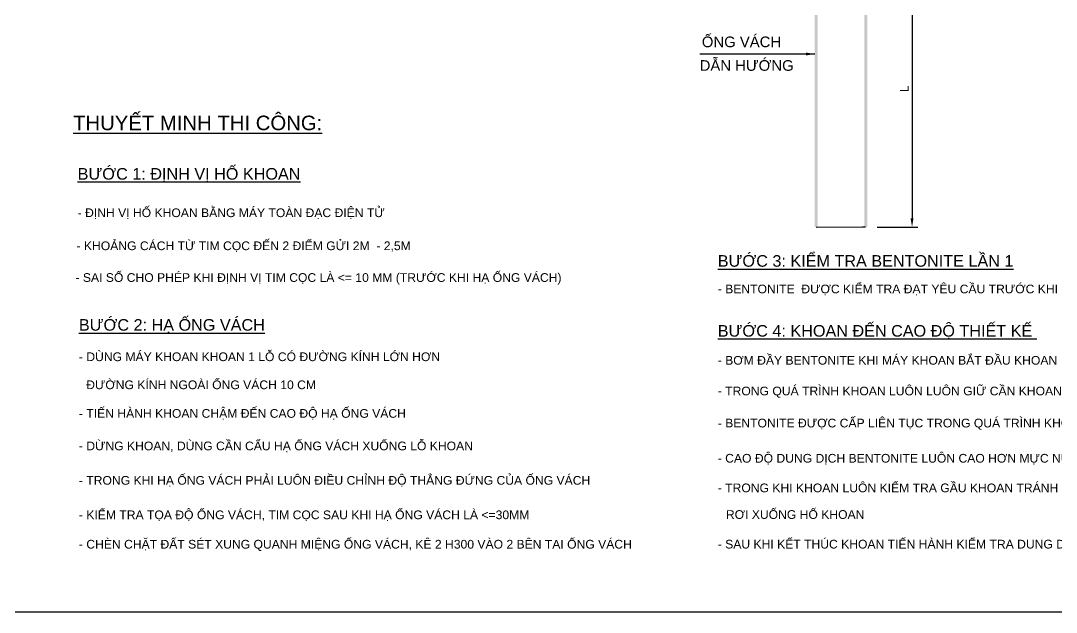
# Model space of a CAD drawing. Header units: millimetres. Extents: x -346728 to 1320345, y -537202 to -385966.
# Drawn here: x 642499 to 678258, y -455391 to -434973 of the extents above; entities that cross this region are included whole.
import ezdxf

# ---------------------------------------------------------------- set-up
doc = ezdxf.new("R2010")
doc.units = ezdxf.units.MM
doc.header["$LTSCALE"] = 100
for name, color, linetype in [('05', 1, 'Continuous'), ('A-TEXT', 7, 'Continuous'), ('coc', 4, 'Continuous'), ('manh', 4, 'Continuous'), ('ONGVACH', 5, 'Continuous')]:
    doc.layers.add(name, color=color, linetype=linetype)
doc.layers.add('CHU', color=8, linetype='Continuous', lineweight=25)
doc.styles.add('2', font='VHAVAN.TTF')
doc.styles.add('T1', font='VHARIAL.TTF')
doc.styles.add('VnArialH', font='VHARIAL.TTF')
doc.dimstyles.new('KT1', dxfattribs={"dimtxt": 250, "dimasz": 1000, "dimexe": 100, "dimexo": 100, "dimgap": 50, "dimtad": 1, "dimdec": 0, "dimzin": 2, "dimdsep": 46, "dimtxsty": 'Standard', "dimblk2": 'OBLIQUE', "dimcen": 0.09, "dimdle": 100, "dimclrt": 2, "dimadec": 0, "dimazin": 0, "dimtfac": 1, "dimtdec": 0, "dimtofl": 0, "dimtmove": 0, "dimatfit": 3, "dimfxl": 1, "dimtolj": 1, "dimtzin": 2, "dimarcsym": 0})

# ---------------------------------------------------------------- blocks, each defined once
blk = doc.blocks.new('*D286')
at = {"layer": '05', "color": 117, "lineweight": -2, "ltscale": 250, "transparency": 16777216}
for p, q in [((672067, -432544), (673477, -432544)), ((672067, -442095), (673477, -442095))]:
    blk.add_line(p, q, dxfattribs=at)
at = {"layer": '05', "color": 21, "lineweight": -2, "ltscale": 250, "transparency": 16777216}
blk.add_line((673277, -432844), (673277, -441795), dxfattribs=at)
at = {"layer": '05', "color": 21, "ltscale": 250, "transparency": 16777216}
for points in [[(673227, -432844), (673327, -432844), (673277, -432544)], [(673227, -441795), (673327, -441795), (673277, -442095)]]:
    blk.add_solid(points, dxfattribs=at)
at = {"layer": 'DEFPOINTS', "color": 0, "ltscale": 250, "transparency": 16777216}
for p in [(671967, -432544), (671967, -442095), (673277, -442095)]:
    blk.add_point(p, dxfattribs=at)
at = {"layer": '05', "color": 2, "ltscale": 250, "transparency": 16777216, "insert": (673007, -437320), "char_height": 300, "attachment_point": 5, "rotation": 90, "style": '2'}
blk.add_mtext('\\A1;L', dxfattribs=at)
blk = doc.blocks.new('_OBLIQUE')
at = {"color": 0, "linetype": 'ByBlock'}
blk.add_line((-0.5, -0.5), (0.5, 0.5), dxfattribs=at)
blk = doc.blocks.new('LVL-KHUNGTEN')
blk.add_lwpolyline([(61073, 41093), (119124, 41093), (119124, 62), (61073, 62)], close=True)
at = {"layer": 'DEFPOINTS'}
blk.add_line((119124, 62), (61073, 62), dxfattribs=at)

msp = doc.modelspace()

# ---------------------------------------------------------------- linework, layer by layer
at = {"layer": 'manh', "color": 5}
msp.add_line((669968.8, -442094.6, -881.1), (671618.8, -442091.6, -881.1), dxfattribs=at)
at = {"layer": 'ONGVACH'}
msp.add_line((671567, -442091.6, -881.1), (671670.7, -442091.6, -881.1), dxfattribs=at)
at = {"layer": 'ONGVACH', "color": 5}
for points in [[(669917.8, -432544.3, -881.1), (670021.5, -432544.6, -881.1), (669917.8, -442091.8, -881.1), (670021.5, -442091.8, -881.1)], [(671634.6, -442091.5, -881.1), (671738, -442091.8, -881.1), (671634.3, -432544, -881.1), (671738, -432544.1, -881.1)]]:
    msp.add_solid(points, dxfattribs=at)

# ---------------------------------------------------------------- block references
at = {"xscale": 1.216631744493498, "yscale": 1.216631744493498, "zscale": 1.216631744493498}
msp.add_blockref('LVL-KHUNGTEN', (563159.3, -455466, -881.1), dxfattribs=at)

# ---------------------------------------------------------------- texts
at = {"layer": 'A-TEXT', "color": 2, "style": 'VnArialH'}
for s, height, p in [('èng v¸ch ', 367.69, (666017.9, -435886.1, -881.1)), ('dÉn h\xadíng', 367.69, (665942.7, -436701.4, -881.1)), ('- §Þnh vÞ hè khoan b»ng m¸y toµn ®¹c ®iÖn tö', 300, (644465.4, -441751.1, -881.1)), ('- Kho¶ng c¸ch tõ tim cäc ®Õn 2 ®iÓm göi 2m  - 2,5m', 300, (644425.6, -442891.4, -881.1)), ('- Sai sè cho phÐp khi ®Þnh vÞ tim cäc lµ <= 10 mm (TR¦íC KHI H¹ èNG V¸CH)', 300, (644390.3, -443987, -881.1)), ('- bentonite  ®\xadîc kiÓm tra ®¹t yªu cÇu tr\xadíc khi cÊp xuèng hè khoan', 300, (666568.4, -444381.6, -881.1)), ('- Dïng m¸y khoan khoan 1 lç cã ®\xadêng kÝnh lín h¬n ', 300, (644508.5, -446721.5, -881.1)), ('- B¬m ®Çy bentonite khi m¸y khoan b¾t ®Çu khoan', 300, (666568.4, -446844.1, -881.1)), ('®\xadêng kÝnh ngoµi èng v¸ch 10 cm', 300, (644760.7, -447689.6, -881.1)), ('- Trong qu¸ tr×nh khoan lu«n lu«n gi÷ cÇn khoan ë vÞ trÝ th¼ng ®øng', 300, (666568.4, -447903.2, -881.1)), ('- TiÕn hµnh khoan chËm ®Õn cao ®é h¹ èng v¸ch', 300, (644508.5, -448677, -881.1)), ('- Bentonite ®\xadîc cÊp liªn tôc trong qu¸ tr×nh khoan', 300, (666568.4, -449009.9, -881.1)), ('- Dõng khoan, dïng cÇn cÈu h¹ èng v¸ch xuèng lç khoan', 300, (644508.5, -449799.6, -881.1)), ('- Cao ®é dung dÞch bentOnite lu«n cao h¬n mùc n\xadíc ngÇm Ýt nhÊt 1,5m', 300, (666568.4, -450224.9, -881.1)), ('- Trong khi h¹ èng v¸ch ph¶i lu«n ®iÒu chØnh ®é th¼ng ®øng cña èng v¸ch ', 300, (644508.5, -450987.7, -881.1)), ('- Trong khi khoan lu«n kiÓm tra gÇu khoan tr¸nh hiÖn t\xadîng gÇu khoan ', 300, (666568.4, -451247.6, -881.1)), ('- kiÓm tra täa ®é èng v¸ch, TIM CäC SAU KHI H¹ èNG V¸CH Lµ <=30MM', 300, (644508.5, -452177.7, -881.1)), ('r¬i xuèng hè khoan', 300, (666849.3, -452166.8, -881.1)), ('- chÌn chÆt ®Êt sÐt xung quanh miÖng èng v¸ch, kª 2 h300 vµo 2 bªn tai èng v¸ch ', 300, (644508.5, -453192, -881.1)), ('- sau khi kÕt thóc khoan tiÕn hµnh kiÓm tra dung dÞch bentonite lÇn 2', 300, (666568.4, -453189.5, -881.1))]:
    msp.add_text(s, height=height, dxfattribs=at).set_placement(p)
at = {"layer": 'CHU', "style": 'T1'}
for s, height, p in [('%%UthuyÕt minh thi c«ng:', 501.733, (644307.7, -438751.1, -881.1)), ('%%uB\xadíc 1: ®Þnh vÞ hè khoan', 400, (644465.4, -440458.1, -881.1)), ('%%Ub\xadíc 3: kiÓm tra Bentonite lÇn 1', 400, (666568.4, -443463.7, -881.1)), ('%%ub\xadíc 2: h¹ èng v¸ch', 400, (644508.5, -445671.3, -881.1)), ('%%Ub\xadíc 4: khoan ®Õn cao ®é thiÕt kÕ ', 400, (666568.4, -445877.2, -881.1))]:
    msp.add_text(s, height=height, dxfattribs=at).set_placement(p)

# ---------------------------------------------------------------- dimensions: what is measured, and where the dimension line sits
at = {"layer": '05', "ltscale": 250}
dim = msp.add_aligned_dim(p1=(671966.7, -432544.3, -881.1), p2=(671966.7, -442094.7, -881.1), distance=1310.1, text='L', dimstyle='KT1', override={"dimscale": 1, "dimtxt": 300, "dimasz": 300, "dimexe": 200, "dimgap": 120, "dimtoh": 1, "dimtxsty": '2', "dimsah": 0, "dimclrd": 21, "dimclre": 117, "dimtdec": 0, "dimatfit": 2}, dxfattribs=at)
dim.commit()
dim.dimension.update_dxf_attribs({"geometry": '*D286', "text_midpoint": (673006.9, -437319.5, -881.1)})

# ---------------------------------------------------------------- leaders
at = {"layer": 'coc'}
msp.add_leader([(669917.8, -436121.9, -881.1), (669177.2, -436121.9, -881.1), (665950.3, -436121.9, -881.1)], dimstyle='KT1', override={"dimasz": 300, "dimfxl": 0.18, "dimarcsym": 1}, dxfattribs=at)

doc.saveas('drawing.dxf')
